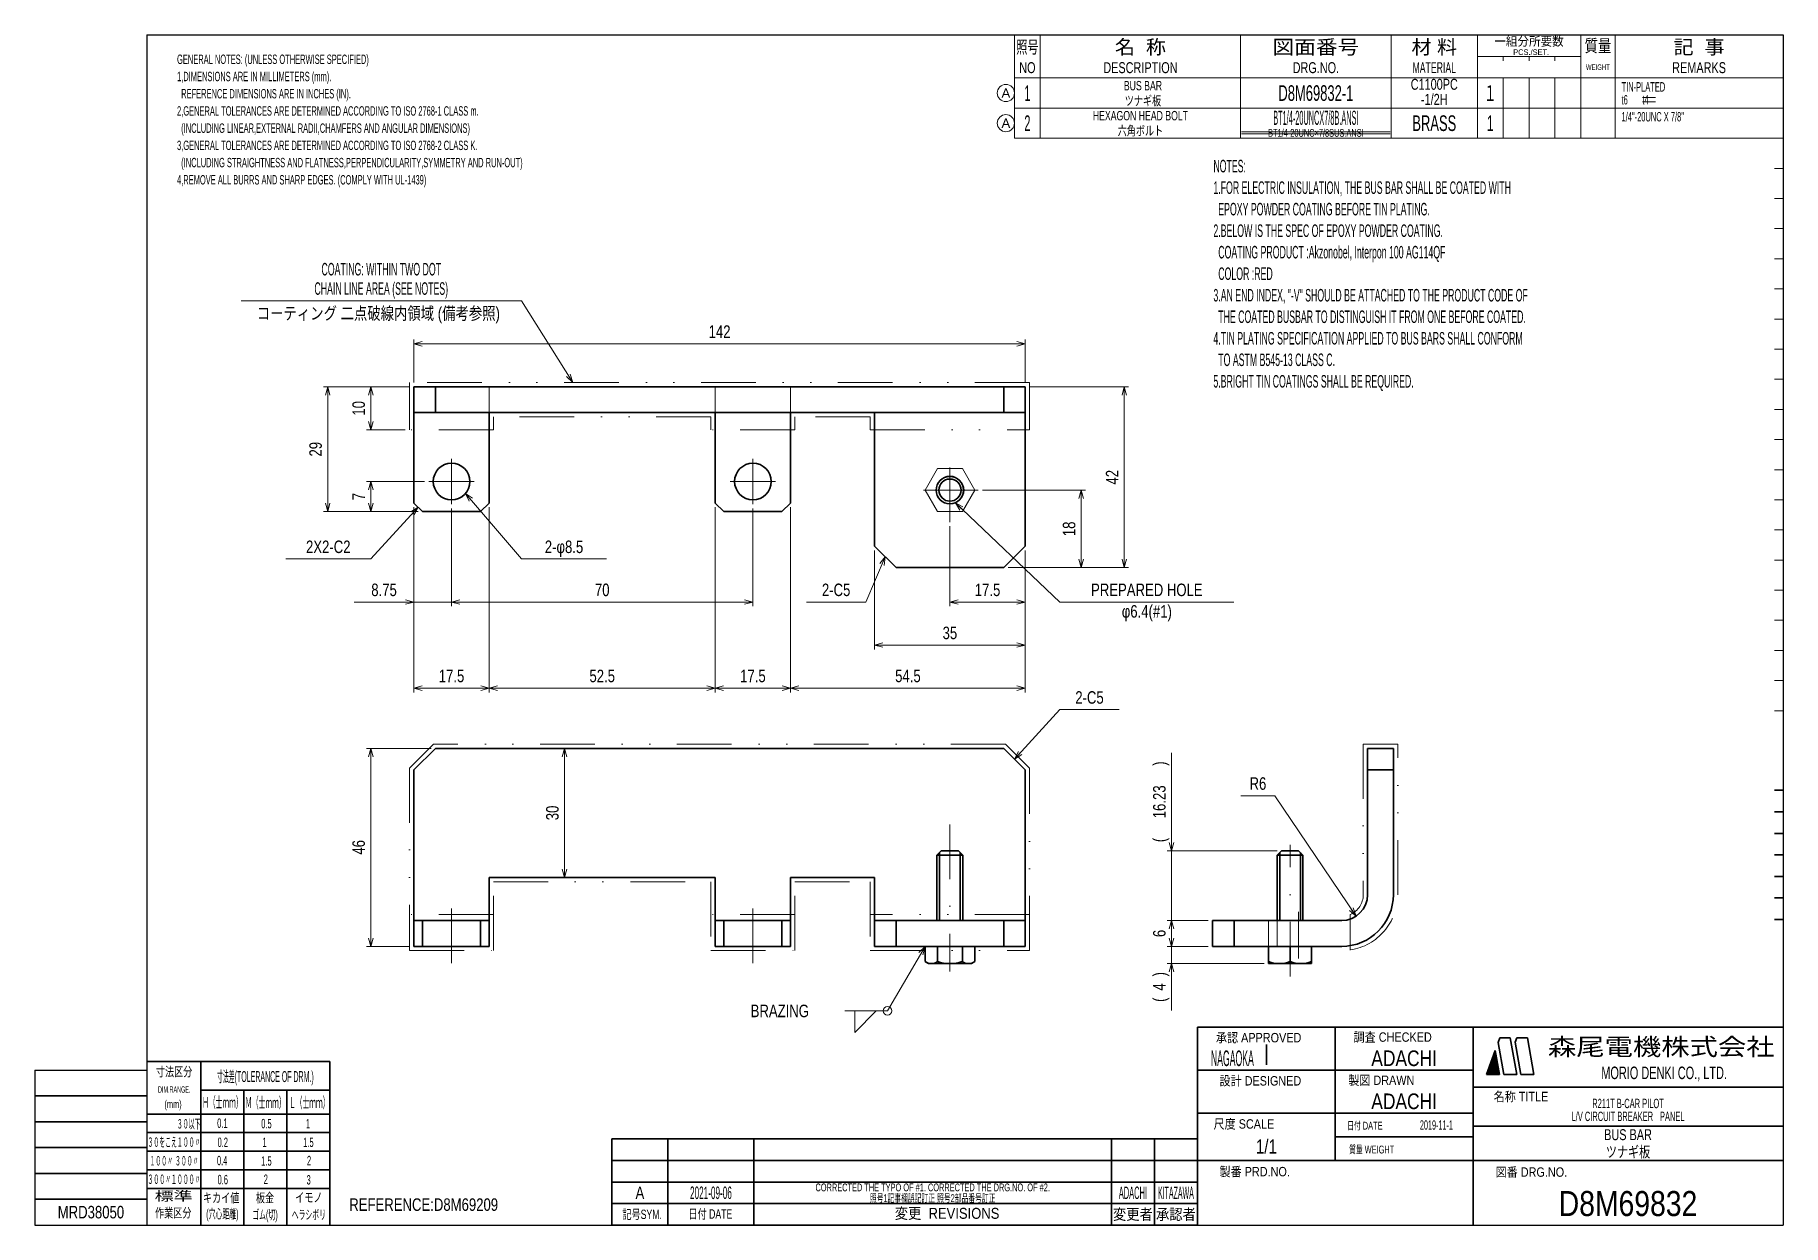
# Model space of a CAD drawing. Header units: millimetres. Extents: x 7 to 413, y 10 to 287.
import ezdxf
from ezdxf.enums import TextEntityAlignment as Align

# ---------------------------------------------------------------- set-up
doc = ezdxf.new("R2010")
doc.units = ezdxf.units.MM
for name, pattern in [('DASHDOT', [25.3, 12.7, -6.3, 0, -6.3]), ('DASHED', [19, 12.7, -6.3]), ('DIVIDE', [31.6, 12.7, -6.3, 0, -6.3, 0, -6.3])]:
    doc.linetypes.add(name, pattern=pattern)
for name, color, linetype in [('GR1_02', 7, 'Continuous'), ('GR1_03', 7, 'Continuous'), ('GR1_04', 7, 'Continuous'), ('GR1_16', 7, 'Continuous'), ('図面枠D8M', 7, 'Continuous'), ('表題、部品表', 7, 'Continuous'), ('表題、部品表_01', 7, 'Continuous'), ('表題、部品表_02', 7, 'Continuous'), ('表題、部品表_03', 7, 'Continuous')]:
    doc.layers.add(name, color=color, linetype=linetype)
doc.styles.add('HG丸ｺﾞｼｯｸM-PRO', font='')
doc.styles.get('HG丸ｺﾞｼｯｸM-PRO').set_extended_font_data('HG丸ｺﾞｼｯｸM-PRO')

# ---------------------------------------------------------------- blocks, each defined once
blk = doc.blocks.new('BLKF024')
at = {"layer": '図面枠D8M', "color": 4, "linetype": 'Continuous', "lineweight": 13}
for p, q in [((344.778471, 46.998727), (346.524087, 48.744343)), ((344.8594, 47.221078), (346.502888, 48.864566)), ((344.940329, 47.443428), (346.48169, 48.984789)), ((345.021258, 47.665778), (346.460491, 49.105012)), ((345.102186, 47.888128), (346.439293, 49.225235)), ((345.183115, 48.110479), (346.418094, 49.345457)), ((345.264044, 48.332829), (346.396896, 49.46568)), ((345.344973, 48.555179), (346.375697, 49.585903)), ((345.425902, 48.777529), (346.354499, 49.706126)), ((345.506831, 48.999879), (346.3333, 49.826349)), ((345.58776, 49.22223), (346.312102, 49.946572)), ((345.668689, 49.44458), (346.290903, 50.066794)), ((345.749617, 49.66693), (346.269705, 50.187017)), ((345.830546, 49.88928), (346.248506, 50.30724)), ((345.911475, 50.111631), (346.227307, 50.427463)), ((345.992404, 50.333981), (346.206109, 50.547686)), ((346.073333, 50.556331), (346.18491, 50.667909)), ((346.154262, 50.778681), (346.163712, 50.788131)), ((344.157871, 45.246757), (346.693675, 47.782561)), ((344.211969, 45.442276), (346.672477, 47.902784)), ((344.292898, 45.664626), (346.651278, 48.023006)), ((344.299292, 45.246757), (346.714874, 47.662338)), ((344.373827, 45.886976), (346.63008, 48.143229)), ((344.440714, 45.246757), (346.736072, 47.542115)), ((344.454756, 46.109327), (346.608881, 48.263452)), ((344.535684, 46.331677), (346.587682, 48.383675)), ((344.582135, 45.246757), (346.757271, 47.421892)), ((344.616613, 46.554027), (346.566484, 48.503898)), ((344.697542, 46.776377), (346.545285, 48.624121)), ((344.723556, 45.246757), (346.778469, 47.301669)), ((344.864978, 45.246757), (346.799668, 47.181447)), ((345.006399, 45.246757), (346.820866, 47.061224)), ((345.147821, 45.246757), (346.842065, 46.941001)), ((345.289242, 45.246757), (346.863263, 46.820778)), ((345.430663, 45.246757), (346.884462, 46.700555)), ((345.572085, 45.246757), (346.90566, 46.580332)), ((345.713506, 45.246757), (346.926859, 46.46011)), ((345.854927, 45.246757), (346.948057, 46.339887)), ((345.996349, 45.246757), (346.969256, 46.219664)), ((346.13777, 45.246757), (346.990455, 46.099441)), ((346.279191, 45.246757), (347.011653, 45.979218)), ((346.420613, 45.246757), (347.032852, 45.858995)), ((346.562034, 45.246757), (347.05405, 45.738773)), ((346.703455, 45.246757), (347.075249, 45.61855)), ((346.844877, 45.246757), (347.096447, 45.498327)), ((346.986298, 45.246757), (347.117646, 45.378104)), ((347.12772, 45.246757), (347.138844, 45.257881))]:
    blk.add_line(p, q, dxfattribs=at)
blk = doc.blocks.new('BLKF023')
at = {"layer": '図面枠D8M', "color": 2, "linetype": 'Continuous', "lineweight": 25}
for p, q in [((33, 286.75), (413, 286.75)), ((33, 286.75), (33, 10.25)), ((413, 286.75), (413, 10.25)), ((7, 46.25), (7, 10.25)), ((7, 46.25), (33, 46.25)), ((7, 10.25), (413, 10.25))]:
    blk.add_line(p, q, dxfattribs=at)
at = {"layer": '図面枠D8M', "color": 4, "linetype": 'Continuous', "lineweight": 13}
for p, q in [((413, 269.75), (411, 269.75)), ((413, 262.75), (411, 262.75)), ((413, 255.75), (411, 255.75)), ((413, 248.75), (411, 248.75)), ((413, 241.75), (411, 241.75)), ((413, 234.75), (411, 234.75)), ((413, 227.75), (411, 227.75)), ((413, 220.75), (411, 220.75)), ((413, 213.75), (411, 213.75)), ((413, 206.75), (411, 206.75)), ((413, 199.75), (411, 199.75)), ((413, 192.75), (411, 192.75)), ((413, 185.75), (411, 185.75)), ((413, 178.75), (411, 178.75)), ((413, 171.75), (411, 171.75)), ((413, 164.75), (411, 164.75)), ((413, 157.75), (411, 157.75)), ((413, 150.75), (411, 150.75)), ((413, 143.75), (411, 143.75)), ((413, 136.75), (411, 136.75)), ((411, 129.75), (413, 129.75))]:
    blk.add_line(p, q, dxfattribs=at)
at = {"layer": '図面枠D8M', "color": 3, "linetype": 'Continuous', "lineweight": 35}
for p, q in [((413, 111.25), (411, 111.25)), ((413, 106.25), (411, 106.25)), ((413, 101.25), (411, 101.25)), ((413, 96.25), (411, 96.25)), ((413, 91.25), (411, 91.25)), ((413, 86.25), (411, 86.25)), ((413, 81.25), (411, 81.25)), ((277, 56.25), (277, 10.25)), ((277, 56.25), (413, 56.25)), ((309, 56.25), (309, 25.25)), ((341, 56.25), (341, 10.25)), ((346.84, 52.65), (347.23, 53.75)), ((347.23, 53.75), (349.64, 53.75)), ((351.14, 45.25), (349.64, 53.75)), ((351.18, 53.75), (350.82, 52.76)), ((351.18, 53.75), (353.64, 53.75)), ((355.14, 45.25), (353.64, 53.75)), ((293, 52.17), (293, 47.48)), ((344.14, 45.25), (346.16, 50.8)), ((347.14, 45.25), (346.16, 50.8)), ((348.14, 45.25), (346.84, 52.65)), ((352.14, 45.25), (350.82, 52.76)), ((33, 48.25), (75.5, 48.25)), ((45.5, 48.25), (45.5, 10.25)), ((75.5, 48.25), (75.5, 10.25)), ((277, 46.25), (341, 46.25)), ((344.14, 45.25), (347.14, 45.25)), ((348.14, 45.25), (351.14, 45.25)), ((352.14, 45.25), (355.14, 45.25)), ((45.5, 41.55), (75.5, 41.55)), ((55.5, 41.55), (55.5, 10.25)), ((65.5, 41.55), (65.5, 10.25)), ((341, 42.25), (413, 42.25)), ((7, 40.25), (33, 40.25)), ((7, 34.25), (33, 34.25)), ((33, 36.05), (75.5, 36.05)), ((277, 36.25), (341, 36.25)), ((341, 33.25), (413, 33.25)), ((33, 31.72), (75.5, 31.72)), ((309, 30.75), (341, 30.75)), ((7, 28.25), (33, 28.25)), ((33, 27.4), (75.5, 27.4)), ((277, 25.25), (413, 25.25)), ((7, 22.25), (33, 22.25)), ((33, 23.07), (75.5, 23.07)), ((33, 16.25), (7, 16.25)), ((33, 18.75), (75.5, 18.75))]:
    blk.add_line(p, q, dxfattribs=at)
at = {"layer": '図面枠D8M', "color": 4, "linetype": 'Continuous', "lineweight": 13}
blk.add_blockref('BLKF024', (0, 0), dxfattribs=at)
at = {"layer": '図面枠D8M', "color": 4, "linetype": 'Continuous', "lineweight": 13, "style": 'HG丸ｺﾞｼｯｸM-PRO'}
for s, height, width, p in [('承認 APPROVED', 2.1818, 0.863151, (291.21, 53.79)), ('調査 CHECKED', 2.182, 0.863174, (322.34, 53.92)), ('寸法差(TOLERANCE OF DRM.)', 2.5455, 0.382528, (60.52, 44.75)), ('設計 DESIGNED', 2.1818, 0.862613, (291.61, 43.76)), ('製図 DRAWN', 2.182, 0.863099, (319.7, 43.9)), ('DIM.RANGE.', 1.455, 0.522543, (39.35, 41.74)), ('名称 TITLE', 2.182, 0.862489, (352.13, 40.11)), ('Ｈ（士ｍｍ）', 2.545, 0.439786, (50.53, 38.76)), ('Ｍ（士ｍｍ）', 2.545, 0.439786, (60.52, 38.71)), ('Ｌ（士ｍｍ）', 2.545, 0.439786, (70.7, 38.71)), ('３０以下', 2.182, 0.44793, (42.7, 33.77)), ('0.1', 2.182, 0.522424, (50.53, 33.92)), ('0.5', 2.182, 0.522424, (60.76, 33.82)), ('1', 2.18, 0.521199, (70.42, 33.82)), ('尺度 SCALE', 2.182, 0.862581, (287.78, 33.74)), ('日付 DATE', 1.818, 0.618255, (315.88, 33.34)), ('３０をこえ１００〃', 2.182, 0.44793, (39.29, 29.52)), ('0.2', 2.182, 0.522424, (50.62, 29.48)), ('1', 2.18, 0.521199, (60.33, 29.48)), ('1.5', 2.182, 0.522424, (70.52, 29.48)), ('質量 WEIGHT', 1.818, 0.618812, (317.46, 27.8)), ('１００〃 ３００〃', 2.182, 0.448161, (39.29, 25.18)), ('0.4', 2.182, 0.522424, (50.48, 25.24)), ('1.5', 2.182, 0.522424, (60.76, 25.15)), ('2', 2.18, 0.521199, (70.66, 25.24)), ('３００〃１０００〃', 2.182, 0.44793, (39.29, 20.89)), ('0.6', 2.182, 0.522424, (50.62, 20.81)), ('2', 2.18, 0.521199, (60.62, 20.9)), ('3', 2.18, 0.521199, (70.56, 20.76)), ('製番 PRD.NO.', 2.182, 0.863299, (290.29, 22.66)), ('図番 DRG.NO.', 2.182, 0.863083, (354.56, 22.56)), ('キカイ値', 2.182, 0.692256, (50.24, 16.58)), ('板金', 2.182, 0.692256, (60.43, 16.58)), ('イモノ', 2.182, 0.692256, (70.61, 16.67))]:
    blk.add_text(s, height=height, dxfattribs=dict(at, width=width)).set_placement(p, align=Align.MIDDLE_CENTER)
at = {"layer": '図面枠D8M', "color": 2, "linetype": 'Continuous', "lineweight": 25, "style": 'HG丸ｺﾞｼｯｸM-PRO', "width": 1.206081}
blk.add_text('森尾電機株式会社', height=4, dxfattribs=at).set_placement((384.72, 51.68), align=Align.MIDDLE_CENTER)
at = {"layer": '図面枠D8M', "color": 4, "linetype": 'Continuous', "lineweight": 13, "style": 'HG丸ｺﾞｼｯｸM-PRO'}
for s, height, width, p in [('寸法区分', 2.182, 0.692256, (39.31, 44.15)), ('(mm)', 1.818, 0.619256, (39.07, 36.89)), ('標準', 2.182, 1.489301, (39.21, 15.25)), ('作業区分', 2.182, 0.692256, (39.12, 11.35)), ('(穴心距離)', 2.182, 0.521231, (50.53, 11.11)), ('ゴム(切)', 2.182, 0.521232, (60.43, 10.92)), ('ヘラシボリ', 2.182, 0.521228, (70.61, 10.92))]:
    blk.add_text(s, height=height, dxfattribs=dict(at, width=width)).set_placement(p, align=Align.BOTTOM_CENTER)
at = {"layer": '図面枠D8M', "color": 3, "linetype": 'Continuous', "lineweight": 35, "style": 'HG丸ｺﾞｼｯｸM-PRO', "width": 0.652197}
blk.add_text('MORIO DENKI CO., LTD.', height=2.9091, dxfattribs=at).set_placement((385.38, 45.61), align=Align.MIDDLE_CENTER)
blk = doc.blocks.new('BLKF025')
at = {"layer": '図面枠D8M', "color": 3, "linetype": 'Continuous', "lineweight": 35, "style": 'HG丸ｺﾞｼｯｸM-PRO'}
for s, height, width, p in [('NAGAOKA', 3.636, 0.414524, (285.11, 49)), ('ADACHI', 3.636, 0.830909, (325, 49)), ('ADACHI', 3.636, 0.830909, (325, 39)), ('L/V CIRCUIT BREAKER\u3000PANEL', 2.1818, 0.522183, (377, 35.5)), ('R211T B-CAR PILOT', 2.1818, 0.522123, (377, 38.5)), ('2019-11-1', 2.182, 0.482367, (332.5, 33.5)), ('BUS BAR', 2.545, 0.742441, (377, 31.25)), ('1/1', 3.273, 0.80628, (293, 28.5)), ('A', 2.91, 0.782973, (147.5, 17.75)), ('2021-09-06', 2.909, 0.488281, (164, 17.75)), ('CORRECTED THE TYPO OF #1. CORRECTED THE DRG.NO. OF #2.', 1.8182, 0.618398, (215.5, 19)), ('ADACHI', 2.909, 0.39045, (262, 17.75)), ('KITAZAWA', 2.909, 0.335, (272, 17.75)), ('D8M69832', 5.818, 0.845432, (377, 15.25))]:
    blk.add_text(s, height=height, dxfattribs=dict(at, width=width)).set_placement(p, align=Align.MIDDLE_CENTER)
blk = doc.blocks.new('BLKF027')
at = {"layer": '図面枠D8M', "color": 3, "linetype": 'Continuous', "lineweight": 35}
for p, q in [((141, 15.25), (277, 15.25)), ((141, 15.25), (141, 10.25)), ((154, 15.25), (154, 10.25)), ((174, 15.25), (174, 10.25)), ((257, 15.25), (257, 10.25)), ((267, 15.25), (267, 10.25)), ((277, 15.25), (277, 10.25)), ((141, 10.25), (277, 10.25))]:
    blk.add_line(p, q, dxfattribs=at)
at = {"layer": '図面枠D8M', "color": 4, "linetype": 'Continuous', "lineweight": 13, "style": 'HG丸ｺﾞｼｯｸM-PRO'}
for s, height, width, p in [('記号SYM.', 2.182, 0.69227, (148.03, 12.74)), ('日付 DATE', 2.182, 0.692507, (163.87, 12.83)), ('変更  REVISIONS', 2.5455, 0.887352, (218.85, 12.97)), ('変更者', 2.545, 0.887717, (262, 12.75)), ('承認者', 2.545, 0.887717, (272, 12.75))]:
    blk.add_text(s, height=height, dxfattribs=dict(at, width=width)).set_placement(p, align=Align.MIDDLE_CENTER)
blk = doc.blocks.new('BLKF026')
at = {"layer": '図面枠D8M', "color": 3, "linetype": 'Continuous', "lineweight": 35}
blk.add_blockref('BLKF027', (0, 0), dxfattribs=at)
blk = doc.blocks.new('BLKF029')
at = {"layer": '図面枠D8M', "color": 3, "linetype": 'Continuous', "lineweight": 35}
for p, q in [((141, 20.25), (277, 20.25)), ((141, 20.25), (141, 15.25)), ((154, 20.25), (154, 15.25)), ((174, 20.25), (174, 15.25)), ((257, 20.25), (257, 15.25)), ((267, 20.25), (267, 15.25)), ((277, 20.25), (277, 15.25)), ((141, 15.25), (277, 15.25))]:
    blk.add_line(p, q, dxfattribs=at)
blk = doc.blocks.new('BLKF028')
at = {"layer": '図面枠D8M', "color": 3, "linetype": 'Continuous', "lineweight": 35}
blk.add_blockref('BLKF029', (0, 0), dxfattribs=at)
blk = doc.blocks.new('BLKF031')
at = {"layer": '図面枠D8M', "color": 3, "linetype": 'Continuous', "lineweight": 35}
for p, q in [((141, 25.25), (277, 25.25)), ((141, 25.25), (141, 20.25)), ((154, 25.25), (154, 20.25)), ((174, 25.25), (174, 20.25)), ((257, 25.25), (257, 20.25)), ((267, 25.25), (267, 20.25)), ((277, 25.25), (277, 20.25)), ((141, 20.25), (277, 20.25))]:
    blk.add_line(p, q, dxfattribs=at)
blk = doc.blocks.new('BLKF030')
at = {"layer": '図面枠D8M', "color": 3, "linetype": 'Continuous', "lineweight": 35}
blk.add_blockref('BLKF031', (0, 0), dxfattribs=at)
blk = doc.blocks.new('BLKF033')
at = {"layer": '図面枠D8M', "color": 3, "linetype": 'Continuous', "lineweight": 35}
for p, q in [((141, 30.25), (277, 30.25)), ((141, 30.25), (141, 25.25)), ((154, 30.25), (154, 25.25)), ((174, 30.25), (174, 25.25)), ((257, 30.25), (257, 25.25)), ((267, 30.25), (267, 25.25)), ((277, 30.25), (277, 25.25)), ((141, 25.25), (277, 25.25))]:
    blk.add_line(p, q, dxfattribs=at)
blk = doc.blocks.new('BLKF032')
at = {"layer": '図面枠D8M', "color": 3, "linetype": 'Continuous', "lineweight": 35}
blk.add_blockref('BLKF033', (0, 0), dxfattribs=at)
blk = doc.blocks.new('BLKF034')
at = {"layer": '表題、部品表_02', "color": 4, "linetype": 'Continuous', "lineweight": 13}
for p, q in [((234.5, 276.75), (234.5, 269.75)), ((234.5, 276.75), (413, 276.75)), ((240.5, 276.75), (240.5, 269.75)), ((287, 276.75), (287, 269.75)), ((322, 276.75), (322, 269.75)), ((342, 276.75), (342, 269.75)), ((348, 276.75), (348, 269.75)), ((354, 276.75), (354, 269.75)), ((360, 269.75), (360, 276.75)), ((366, 276.75), (366, 269.75)), ((374, 276.75), (374, 269.75)), ((413, 276.75), (413, 269.75)), ((234.5, 269.75), (413, 269.75))]:
    blk.add_line(p, q, dxfattribs=at)
blk = doc.blocks.new('BLKF037')
at = {"layer": '表題、部品表_01', "color": 4, "linetype": 'Continuous', "lineweight": 13}
for p, q in [((234.5, 286.75), (234.5, 276.75)), ((234.5, 286.75), (413, 286.75)), ((240.5, 286.75), (240.5, 276.75)), ((287, 286.75), (287, 276.75)), ((322, 286.75), (322, 276.75)), ((342, 286.75), (342, 276.75)), ((366, 286.75), (366, 276.75)), ((374, 286.75), (374, 276.75)), ((413, 286.75), (413, 276.75)), ((342, 281.75), (366, 281.75)), ((348, 280.75), (348, 281.75)), ((354, 281.75), (354, 280.75)), ((360, 281.75), (360, 280.75)), ((234.5, 276.75), (413, 276.75))]:
    blk.add_line(p, q, dxfattribs=at)
at = {"layer": '表題、部品表_01', "color": 3, "linetype": 'Continuous', "lineweight": 35, "style": 'HG丸ｺﾞｼｯｸM-PRO'}
for s, height, width, p in [('照号', 2.909, 0.651535, (237.5, 283.95)), ('名  称', 3.273, 1.042426, (263.75, 283.95)), ('図面番号', 3.273, 1.127518, (304.5, 283.95)), ('材 料', 3.273, 1.042439, (332, 283.95)), ('一組分所要数', 2.036, 0.966638, (354, 285.25)), ('質量', 2.909, 0.781842, (370, 284.25)), ('記  事', 3.273, 1.042426, (393.5, 283.95)), ('NO', 2.545, 0.740841, (237.5, 279.15)), ('DESCRIPTION', 2.5455, 0.741365, (263.75, 279.15)), ('DRG.NO.', 2.545, 0.741189, (304.5, 279.15)), ('MATERIAL', 2.545, 0.594756, (332, 279.15)), ('PCS./SET.', 1.309, 0.862935, (354.5, 282.75)), ('REMARKS', 2.545, 0.742803, (393.5, 279.15)), ('WEIGHT', 1.309, 0.635507, (370, 279.25))]:
    blk.add_text(s, height=height, dxfattribs=dict(at, width=width)).set_placement(p, align=Align.MIDDLE_CENTER)
blk = doc.blocks.new('BLKF036')
at = {"layer": '表題、部品表_01', "color": 3, "linetype": 'Continuous', "lineweight": 13}
blk.add_blockref('BLKF037', (0, 0), dxfattribs=at)
blk = doc.blocks.new('BLKF038')
at = {"layer": '表題、部品表_02', "color": 4, "linetype": 'Continuous', "lineweight": 13}
for p, q in [((234.5, 269.75), (234.5, 262.75)), ((234.5, 269.75), (413, 269.75)), ((240.5, 269.75), (240.5, 262.75)), ((287, 269.75), (287, 262.75)), ((322, 269.75), (322, 262.75)), ((342, 269.75), (342, 262.75)), ((348, 269.75), (348, 262.75)), ((354, 269.75), (354, 262.75)), ((360, 262.75), (360, 269.75)), ((366, 269.75), (366, 262.75)), ((374, 269.75), (374, 262.75)), ((413, 269.75), (413, 262.75)), ((234.5, 262.75), (413, 262.75))]:
    blk.add_line(p, q, dxfattribs=at)
blk = doc.blocks.new('FXTIP_ARROW_S')
at = {"color": 0, "linetype": 'Continuous', "lineweight": -2}
for q in [(-1, 0), (-0.97, 0.26), (-0.97, -0.26)]:
    blk.add_line((0, 0), q, dxfattribs=at)
blk = doc.blocks.new('BLKF040')
at = {"layer": 'GR1_03', "color": 4, "linetype": 'DASHED', "lineweight": 13}
for p, q in [((216.61, 186), (213.73, 181)), ((222.39, 186), (216.61, 186)), ((225.27, 181), (222.39, 186)), ((213.73, 181), (216.61, 176)), ((222.39, 176), (225.27, 181)), ((216.61, 176), (222.39, 176))]:
    blk.add_line(p, q, dxfattribs=at)
at = {"layer": 'GR1_03', "color": 3, "linetype": 'Continuous', "lineweight": 35}
for radius in [3.18, 2.58]:
    blk.add_circle((219.5, 181), radius, dxfattribs=at)
blk = doc.blocks.new('BLKF042')
at = {"layer": 'GR1_02', "color": 3, "linetype": 'Continuous', "lineweight": 35}
for p, q in [((322.5, 121), (316.5, 121)), ((316.5, 91), (316.5, 121)), ((322.5, 87), (322.5, 121)), ((316.5, 87), (316.5, 91)), ((310.5, 81), (280.5, 81)), ((280.5, 75), (310.5, 75))]:
    blk.add_line(p, q, dxfattribs=at)
at = {"layer": 'GR1_02', "color": 4, "linetype": 'DASHDOT', "lineweight": 13}
blk.add_line((300.5, 72.17), (300.5, 82.99), dxfattribs=at)
at = {"layer": 'GR1_02', "color": 4, "linetype": 'DASHED', "lineweight": 13}
blk.add_line((293.5, 75), (293.5, 81), dxfattribs=at)
at = {"layer": 'GR1_02', "color": 3, "linetype": 'Continuous', "lineweight": 35}
for radius in [6, 12]:
    blk.add_arc((310.5, 87), radius, 270, 360, dxfattribs=at)
blk = doc.blocks.new('BLKF041')
at = {"layer": 'GR1_02', "color": 3, "linetype": 'Continuous', "lineweight": 35}
for p, q in [((322.5, 116), (316.5, 116)), ((280.5, 81), (280.5, 75)), ((285.5, 81), (285.5, 75))]:
    blk.add_line(p, q, dxfattribs=at)
at = {"layer": 'GR1_02', "color": 4, "linetype": 'DASHED', "lineweight": 13}
blk.add_line((295.5, 81), (295.5, 75), dxfattribs=at)
at = {"layer": 'GR1_02', "color": 3, "linetype": 'Continuous', "lineweight": 35}
blk.add_blockref('BLKF042', (0, 0), dxfattribs=at)
blk = doc.blocks.new('BLKF043')
at = {"layer": 'GR1_03', "color": 4, "linetype": 'DASHDOT', "lineweight": 13}
blk.add_line((298.5, 68), (298.5, 98.6), dxfattribs=at)
at = {"layer": 'GR1_03', "color": 3, "linetype": 'Continuous', "lineweight": 35}
for p, q in [((295.5, 96.22), (296.5, 97.22)), ((295.5, 81), (295.5, 96.22)), ((301.5, 96.22), (295.5, 96.22)), ((296.1, 81), (296.1, 96.82)), ((300.5, 97.22), (296.5, 97.22)), ((301.5, 96.22), (300.5, 97.22)), ((300.9, 81), (300.9, 96.82)), ((301.5, 81), (301.5, 96.22)), ((293.5, 71), (293.5, 75)), ((293.5, 75), (303.5, 75)), ((298.5, 71.45), (298.5, 75)), ((303.5, 75), (303.5, 71)), ((303.5, 71), (293.5, 71))]:
    blk.add_line(p, q, dxfattribs=at)
for centre in [(296, 78.22), (301, 78.22)]:
    blk.add_arc(centre, 7.22, 249.7438, 290.2562, dxfattribs=at)
blk = doc.blocks.new('BLKF044')
at = {"layer": 'GR1_02', "color": 3, "linetype": 'Continuous', "lineweight": 35}
for p, q in [((237, 205), (95, 205)), ((95, 195), (95, 205)), ((100, 205), (100, 199)), ((232, 205), (232, 199)), ((237, 205), (237, 195.5)), ((237, 199), (95, 199)), ((112.5, 195), (112.5, 199)), ((165, 195), (165, 199)), ((182.5, 195), (182.5, 199)), ((202, 199), (202, 195.5)), ((95, 178), (95, 195)), ((112.5, 178), (112.5, 195)), ((165, 178), (165, 195)), ((182.5, 178), (182.5, 195)), ((202, 195.5), (202, 168)), ((237, 195.5), (237, 168)), ((95, 178), (97, 176)), ((110.5, 176), (97, 176)), ((112.5, 178), (110.5, 176)), ((165, 178), (167, 176)), ((180.5, 176), (167, 176)), ((180.5, 176), (182.5, 178)), ((207, 163), (202, 168)), ((237, 168), (232, 163)), ((232, 163), (207, 163))]:
    blk.add_line(p, q, dxfattribs=at)
at = {"layer": 'GR1_02', "color": 4, "linetype": 'DASHED', "lineweight": 13}
for p, q in [((112.5, 205), (112.5, 199)), ((165, 205), (165, 199)), ((182.5, 205), (182.5, 199))]:
    blk.add_line(p, q, dxfattribs=at)
at = {"layer": 'GR1_02', "color": 4, "linetype": 'DASHDOT', "lineweight": 13}
for p, q in [((103.75, 177.75), (103.75, 188.25)), ((173.75, 177.75), (173.75, 188.25)), ((219.5, 173.59), (219.5, 188.69)), ((98.5, 183), (109, 183)), ((168.5, 183), (179, 183)), ((226.09, 181), (212.22, 181))]:
    blk.add_line(p, q, dxfattribs=at)
at = {"layer": 'GR1_02', "color": 3, "linetype": 'Continuous', "lineweight": 35}
for centre, radius in [((103.75, 183), 4.25), ((173.75, 183), 4.25), ((219.5, 181), 3.2)]:
    blk.add_circle(centre, radius, dxfattribs=at)
blk = doc.blocks.new('BLKF045')
at = {"layer": 'GR1_03', "color": 4, "linetype": 'DASHDOT', "lineweight": 13}
blk.add_line((219.5, 103.33), (219.5, 69.15), dxfattribs=at)
at = {"layer": 'GR1_03', "color": 3, "linetype": 'Continuous', "lineweight": 35}
for p, q in [((216.5, 96.22), (217.5, 97.22)), ((216.5, 81), (216.5, 96.22)), ((222.5, 96.22), (216.5, 96.22)), ((217.1, 81), (217.1, 96.82)), ((221.5, 97.22), (217.5, 97.22)), ((222.5, 96.22), (221.5, 97.22)), ((221.9, 81), (221.9, 96.82)), ((222.5, 81), (222.5, 96.22)), ((213.73, 71.45), (213.73, 75)), ((225.27, 75), (213.73, 75)), ((216.61, 71.45), (216.61, 75)), ((222.39, 71.45), (222.39, 75)), ((225.27, 71.45), (225.27, 75)), ((214.5, 71), (213.73, 71.45)), ((224.5, 71), (214.5, 71)), ((225.27, 71.45), (224.5, 71))]:
    blk.add_line(p, q, dxfattribs=at)
for centre, radius, start, end in [((215.17, 73.56), 2.56, 235.6158, 304.3842), ((219.5, 80.55), 9.55, 252.412, 287.588), ((223.83, 73.56), 2.56, 235.6158, 304.3842)]:
    blk.add_arc(centre, radius, start, end, dxfattribs=at)
blk = doc.blocks.new('BLKF046')
at = {"layer": 'GR1_02', "color": 3, "linetype": 'Continuous', "lineweight": 35}
for p, q in [((100, 121), (95, 116)), ((232, 121), (100, 121)), ((232, 121), (237, 116)), ((95, 116), (95, 75)), ((237, 116), (237, 75)), ((112.5, 91), (112.5, 75)), ((112.5, 91), (165, 91)), ((165, 91), (165, 75)), ((182.5, 91), (182.5, 75)), ((202, 91), (182.5, 91)), ((202, 91), (202, 75)), ((95, 81), (112.5, 81)), ((97, 81), (97, 75)), ((110.5, 81), (110.5, 75)), ((165, 81), (182.5, 81)), ((167, 81), (167, 75)), ((180.5, 81), (180.5, 75)), ((237, 81), (202, 81)), ((207, 75), (207, 81)), ((232, 75), (232, 81)), ((95, 75), (112.5, 75)), ((165, 75), (182.5, 75)), ((237, 75), (202, 75))]:
    blk.add_line(p, q, dxfattribs=at)
at = {"layer": 'GR1_02', "color": 4, "linetype": 'DASHDOT', "lineweight": 13}
for p, q in [((103.75, 71.12), (103.75, 84.34)), ((173.75, 71.12), (173.75, 84.34))]:
    blk.add_line(p, q, dxfattribs=at)
blk = doc.blocks.new('BLKF047')
at = {"layer": 'GR1_04', "color": 4, "linetype": 'DIVIDE', "lineweight": 13}
for p, q in [((99.59, 122), (94, 116.41)), ((232.41, 122), (99.59, 122)), ((238, 116.41), (232.41, 122)), ((94, 116.41), (94, 74)), ((238, 74), (238, 116.41)), ((113.5, 74), (113.5, 90)), ((113.5, 90), (164, 90)), ((164, 90), (164, 74)), ((183.5, 74), (183.5, 90)), ((183.5, 90), (201, 90)), ((201, 90), (201, 74)), ((113.5, 82.42), (94, 82.42)), ((183.5, 82.42), (164, 82.42)), ((238, 82.42), (201, 82.42)), ((94, 74), (113.5, 74)), ((164, 74), (183.5, 74)), ((201, 74), (238, 74))]:
    blk.add_line(p, q, dxfattribs=at)
blk = doc.blocks.new('BLKF048')
at = {"layer": 'GR1_04', "color": 4, "linetype": 'DIVIDE', "lineweight": 13}
for p, q in [((238, 206), (94, 206)), ((94, 206), (94, 195)), ((238, 206), (238, 195)), ((113.5, 195), (94, 195)), ((113.5, 198), (113.5, 195)), ((164, 198), (113.5, 198)), ((164, 198), (164, 195)), ((183.5, 195), (164, 195)), ((201, 198), (183.5, 198)), ((183.5, 198), (183.5, 195)), ((201, 198), (201, 195)), ((201, 195), (238, 195))]:
    blk.add_line(p, q, dxfattribs=at)
blk = doc.blocks.new('BLKF049')
at = {"layer": 'GR1_04', "color": 4, "linetype": 'DIVIDE', "lineweight": 13}
for p, q in [((323.5, 122), (315.5, 122)), ((315.5, 122), (315.5, 87)), ((323.5, 87), (323.5, 122)), ((312.5, 82.42), (312.5, 74.15))]:
    blk.add_line(p, q, dxfattribs=at)
for radius, start in [(13, 278.8499), (5, 293.5782)]:
    blk.add_arc((310.5, 87), radius, start, 360, dxfattribs=at)
blk = doc.blocks.new('FXTIP_ARROW_E')
at = {"color": 0, "linetype": 'Continuous', "lineweight": -2}
for q in [(-1, 0), (-0.97, 0.26), (-0.97, -0.26)]:
    blk.add_line((0, 0), q, dxfattribs=at)
blk = doc.blocks.new('BLKF050')
at = {"layer": '表題、部品表_03', "color": 4, "linetype": 'Continuous', "lineweight": 13}
blk.add_circle((232.5, 266.25), 2, dxfattribs=at)
at = {"layer": '表題、部品表_03', "color": 4, "linetype": 'Continuous', "lineweight": 13, "style": 'HG丸ｺﾞｼｯｸM-PRO', "width": 1.042301}
blk.add_text('A', height=2.18, dxfattribs=at).set_placement((232.5, 266.25), align=Align.MIDDLE_CENTER)
blk = doc.blocks.new('BLKF051')
at = {"layer": '表題、部品表', "color": 4, "linetype": 'Continuous', "lineweight": 13}
blk.add_circle((232.5, 273.25), 2, dxfattribs=at)
at = {"layer": '表題、部品表', "color": 4, "linetype": 'Continuous', "lineweight": 13, "style": 'HG丸ｺﾞｼｯｸM-PRO', "width": 1.042301}
blk.add_text('A', height=2.18, dxfattribs=at).set_placement((232.5, 273.25), align=Align.MIDDLE_CENTER)

msp = doc.modelspace()

# ---------------------------------------------------------------- linework, layer by layer
at = {"layer": 'GR1_16', "color": 4, "linetype": 'Continuous', "lineweight": 13}
for p, q in [((120, 225), (54.86, 225)), ((131.9, 206), (120, 225)), ((95, 206), (95, 216)), ((237, 206), (237, 216)), ((95, 215), (237, 215)), ((94, 205), (74, 205)), ((75, 176), (75, 205)), ((94, 205), (84, 205)), ((85, 195), (85, 205)), ((238, 205), (261, 205)), ((260, 163), (260, 205)), ((93, 195), (84, 195)), ((97.5, 183), (84, 183)), ((85, 176), (85, 183)), ((106.97, 180.23), (120, 165)), ((227.09, 181), (251, 181)), ((250, 163), (250, 181)), ((96, 176), (74, 176)), ((96, 176), (84, 176)), ((96, 177), (85, 165)), ((95, 177), (95, 134)), ((95, 177), (95, 154)), ((103.75, 176.75), (103.75, 154)), ((112.5, 177), (112.5, 134)), ((165, 177), (165, 134)), ((173.75, 176.75), (173.75, 154)), ((182.5, 177), (182.5, 134)), ((220.77, 178.06), (245, 155)), ((219.5, 172.59), (219.5, 154)), ((202, 167), (202, 144)), ((237, 167), (237, 134)), ((237, 167), (237, 144)), ((237, 167), (237, 154)), ((85, 165), (65.24, 165)), ((120, 165), (139.76, 165)), ((204.5, 165.5), (200, 155)), ((233, 163), (261, 163)), ((233, 163), (251, 163)), ((81.16, 155), (95, 155)), ((95, 155), (103.75, 155)), ((103.75, 155), (173.75, 155)), ((200, 155), (186.16, 155)), ((219.5, 155), (237, 155)), ((245, 155), (285.48, 155)), ((202, 145), (237, 145)), ((95, 135), (112.5, 135)), ((112.5, 135), (165, 135)), ((165, 135), (182.5, 135)), ((182.5, 135), (237, 135)), ((234.5, 118.5), (245, 130)), ((245, 130), (258.84, 130)), ((99, 121), (84, 121)), ((85, 75), (85, 121)), ((130, 91), (130, 121)), ((270.96, 97.22), (270.96, 119.94)), ((295, 110), (287.08, 110)), ((313.85, 82.02), (295, 110)), ((295.5, 97.22), (269.96, 97.22)), ((270.96, 81), (270.96, 97.22)), ((279.5, 81), (269.96, 81)), ((270.96, 75), (270.96, 81)), ((94, 75), (84, 75)), ((213.73, 75), (205, 60)), ((279.5, 75), (269.96, 75)), ((270.96, 71), (270.96, 75)), ((292.5, 71), (269.96, 71)), ((270.96, 60.12), (270.96, 71)), ((205, 60), (195.08, 60)), ((197.4, 60), (197.4, 55)), ((197.4, 55), (202.4, 60))]:
    msp.add_line(p, q, dxfattribs=at)
msp.add_circle((205, 60), 1, dxfattribs=at)
at = {"layer": '表題、部品表_03', "color": 4, "linetype": 'Continuous', "lineweight": 13}
for p, q in [((380.34, 272.19), (383.34, 272.19)), ((380.34, 271.19), (383.34, 271.19)), ((287.25, 264.25), (321.75, 264.25)), ((287.25, 263.75), (321.75, 263.75))]:
    msp.add_line(p, q, dxfattribs=at)

# ---------------------------------------------------------------- block references
at = {"layer": 'GR1_02', "color": 3, "linetype": 'Continuous', "lineweight": 35}
for name in ['BLKF044', 'BLKF046', 'BLKF041']:
    msp.add_blockref(name, (0, 0), dxfattribs=at)
at = {"layer": 'GR1_03', "color": 4, "linetype": 'DASHED', "lineweight": 13}
msp.add_blockref('BLKF040', (0, 0), dxfattribs=at)
at = {"layer": 'GR1_03', "color": 3, "linetype": 'Continuous', "lineweight": 35}
for name in ['BLKF045', 'BLKF043']:
    msp.add_blockref(name, (0, 0), dxfattribs=at)
at = {"layer": 'GR1_04', "color": 4, "linetype": 'DIVIDE', "lineweight": 13}
for name in ['BLKF048', 'BLKF047', 'BLKF049']:
    msp.add_blockref(name, (0, 0), dxfattribs=at)
at = {"layer": 'GR1_16', "color": 4, "linetype": 'Continuous', "lineweight": 13, "xscale": 2, "yscale": 2}
for name, p, rotation in [('FXTIP_ARROW_S', (95, 215), 180), ('FXTIP_ARROW_E', (237, 215), 360), ('FXTIP_ARROW_S', (131.9, 206), 302.0653960094238), ('FXTIP_ARROW_E', (75, 205), 90), ('FXTIP_ARROW_E', (85, 205), 90), ('FXTIP_ARROW_E', (260, 205), 90), ('FXTIP_ARROW_S', (85, 195), 270), ('FXTIP_ARROW_E', (85, 183), 90), ('FXTIP_ARROW_S', (106.97, 180.23), 130.5563982421912), ('FXTIP_ARROW_E', (250, 181), 90), ('FXTIP_ARROW_S', (75, 176), 270), ('FXTIP_ARROW_S', (85, 176), 270), ('FXTIP_ARROW_S', (96, 177), 47.48955292192964), ('FXTIP_ARROW_S', (220.77, 178.06), 136.4199945396196), ('FXTIP_ARROW_S', (204.5, 165.5), 66.80140948614476), ('FXTIP_ARROW_S', (250, 163), 270), ('FXTIP_ARROW_S', (260, 163), 270), ('FXTIP_ARROW_E', (95, 155), 360), ('FXTIP_ARROW_S', (103.75, 155), 180), ('FXTIP_ARROW_E', (173.75, 155), 360), ('FXTIP_ARROW_S', (219.5, 155), 180), ('FXTIP_ARROW_E', (237, 155), 360), ('FXTIP_ARROW_S', (202, 145), 180), ('FXTIP_ARROW_E', (237, 145), 360), ('FXTIP_ARROW_S', (95, 135), 180), ('FXTIP_ARROW_E', (112.5, 135), 360), ('FXTIP_ARROW_S', (112.5, 135), 180), ('FXTIP_ARROW_E', (165, 135), 360), ('FXTIP_ARROW_S', (165, 135), 180), ('FXTIP_ARROW_E', (182.5, 135), 360), ('FXTIP_ARROW_S', (182.5, 135), 180), ('FXTIP_ARROW_E', (237, 135), 360), ('FXTIP_ARROW_E', (85, 121), 90), ('FXTIP_ARROW_E', (130, 121), 90), ('FXTIP_ARROW_S', (234.5, 118.5), 227.6025621986889), ('FXTIP_ARROW_S', (270.96, 97.22), 270), ('FXTIP_ARROW_S', (130, 91), 270), ('FXTIP_ARROW_S', (313.85, 82.02), 303.9765440354245), ('FXTIP_ARROW_E', (270.96, 81), 90), ('FXTIP_ARROW_S', (85, 75), 270), ('FXTIP_ARROW_S', (213.73, 75), 59.81058990972772), ('FXTIP_ARROW_S', (270.96, 75), 270), ('FXTIP_ARROW_E', (270.96, 71), 90)]:
    msp.add_blockref(name, p, dxfattribs=dict(at, rotation=rotation))
at = {"layer": '図面枠D8M', "color": 4, "linetype": 'Continuous', "lineweight": 13}
msp.add_blockref('BLKF023', (0, 0), dxfattribs=at)
at = {"layer": '図面枠D8M', "color": 3, "linetype": 'Continuous', "lineweight": 35}
for name in ['BLKF025', 'BLKF032', 'BLKF030', 'BLKF028', 'BLKF026']:
    msp.add_blockref(name, (0, 0), dxfattribs=at)
at = {"layer": '表題、部品表', "color": 4, "linetype": 'Continuous', "lineweight": 13}
msp.add_blockref('BLKF051', (0, 0), dxfattribs=at)
at = {"layer": '表題、部品表_01', "color": 3, "linetype": 'Continuous', "lineweight": 13}
msp.add_blockref('BLKF036', (0, 0), dxfattribs=at)
at = {"layer": '表題、部品表_02', "color": 4, "linetype": 'Continuous', "lineweight": 13}
for name in ['BLKF034', 'BLKF038']:
    msp.add_blockref(name, (0, 0), dxfattribs=at)
at = {"layer": '表題、部品表_03', "color": 4, "linetype": 'Continuous', "lineweight": 13}
msp.add_blockref('BLKF050', (0, 0), dxfattribs=at)

# ---------------------------------------------------------------- texts
at = {"layer": 'GR1_16', "color": 3, "linetype": 'Continuous', "lineweight": 35, "style": 'HG丸ｺﾞｼｯｸM-PRO'}
for s, height, rotation, width, p in [('COATING: WITHIN TWO DOT', 2.9091, 360, 0.522323, (87.43, 230)), ('CHAIN LINE AREA (SEE NOTES)', 2.9091, 360, 0.522176, (87.43, 225.5)), ('142', 2.909, 0, 0.784542, (166, 215.5)), ('10', 2.909, 90, 0.784542, (84.5, 200)), ('29', 2.909, 90, 0.784542, (74.5, 190.5)), ('42', 2.909, 90, 0.784542, (259.5, 184)), ('7', 2.91, 90, 0.784542, (84.5, 179.5)), ('18', 2.909, 90, 0.784542, (249.5, 172)), ('8.75', 2.909, 0, 0.784749, (88.08, 155.5)), ('70', 2.909, 0, 0.784542, (138.75, 155.5)), ('2-C5', 2.909, 360, 0.783285, (193.08, 155.5)), ('17.5', 2.909, 0, 0.784749, (228.25, 155.5)), ('35', 2.909, 0, 0.784542, (219.5, 145.5)), ('17.5', 2.909, 0, 0.784749, (103.75, 135.5)), ('52.5', 2.909, 0, 0.784749, (138.75, 135.5)), ('17.5', 2.909, 0, 0.784749, (173.75, 135.5)), ('54.5', 2.909, 0, 0.784749, (209.75, 135.5)), (')', 2.91, 90, 0.781868, (270.46, 117.46)), ('16.23', 2.909, 90, 0.7847, (270.46, 108.58)), ('30', 2.909, 90, 0.784542, (129.5, 106)), ('46', 2.909, 90, 0.784542, (84.5, 98)), ('(', 2.91, 90, 0.781868, (270.46, 99.71)), ('6', 2.91, 90, 0.784542, (270.46, 78)), (')', 2.91, 90, 0.781868, (270.46, 68.52)), ('4', 2.91, 90, 0.784542, (270.46, 65.56)), ('(', 2.91, 90, 0.781868, (270.46, 62.6))]:
    msp.add_text(s, height=height, rotation=rotation, dxfattribs=dict(at, width=width)).set_placement(p, align=Align.BOTTOM_CENTER)
at = {"layer": 'GR1_16', "color": 3, "linetype": 'Continuous', "lineweight": 35, "style": 'HG丸ｺﾞｼｯｸM-PRO', "width": 0.781951}
msp.add_text('コーティング 二点破線内領域 (備考参照)', height=2.9091, rotation=360, dxfattribs=at).set_placement((86.76, 222.08), align=Align.MIDDLE_CENTER)
at = {"layer": 'GR1_16', "color": 3, "linetype": 'Continuous', "lineweight": 35, "style": 'HG丸ｺﾞｼｯｸM-PRO'}
for s, height, width, p in [('2X2-C2', 2.909, 0.783464, (75.12, 165.5)), ('2-φ8.5', 2.909, 0.783565, (129.88, 165.5)), ('PREPARED HOLE', 2.9091, 0.783193, (265.24, 155.5)), ('φ6.4(#1)', 2.909, 0.78342, (265.24, 150.5)), ('2-C5', 2.909, 0.783285, (251.92, 130.5)), ('R6', 2.909, 0.783055, (291.04, 110.5))]:
    msp.add_text(s, height=height, dxfattribs=dict(at, width=width)).set_placement(p, align=Align.BOTTOM_CENTER)
at = {"layer": 'GR1_16', "color": 3, "linetype": 'Continuous', "lineweight": 35, "style": 'HG丸ｺﾞｼｯｸM-PRO', "width": 0.782288}
msp.add_text('BRAZING', height=2.909, dxfattribs=at).set_placement((180, 60), align=Align.MIDDLE_CENTER)
at = {"layer": '図面枠D8M', "color": 3, "linetype": 'Continuous', "lineweight": 35, "style": 'HG丸ｺﾞｼｯｸM-PRO'}
for s, width, p in [('GENERAL NOTES: (UNLESS OTHERWISE SPECIFIED)', 0.52211, (40, 282.19)), ('1,DIMENSIONS ARE IN MILLIMETERS (mm).', 0.522052, (40, 278.19)), ('  REFERENCE DIMENSIONS ARE IN INCHES (IN).', 0.522009, (40, 274.19)), ('2,GENERAL TOLERANCES ARE DETERMINED ACCORDING TO ISO 2768-1 CLASS m.', 0.522186, (40, 270.19)), ('  (INCLUDING LINEAR,EXTERNAL RADII,CHAMFERS AND ANGULAR DIMENSIONS)', 0.522355, (40, 266.19)), ('3,GENERAL TOLERANCES ARE DETERMINED ACCORDING TO ISO 2768-2 CLASS K.', 0.52223, (40, 262.19)), ('  (INCLUDING STRAIGHTNESS AND FLATNESS,PERPENDICULARITY,SYMMETRY AND RUN-OUT)', 0.522087, (40, 258.19)), ('4,REMOVE ALL BURRS AND SHARP EDGES. (COMPLY WITH UL-1439)', 0.52235, (40, 254.19))]:
    msp.add_text(s, height=2.1818, dxfattribs=dict(at, width=width)).set_placement(p, align=Align.TOP_LEFT)
for s, height, width, p in [('ツナギ板', 2.545, 0.741121, (377, 27.25)), ('照号1記事欄誤記訂正 照号2部品番号訂正', 1.8182, 0.618934, (215.5, 16.5)), ('MRD38050', 2.909, 0.783793, (20, 13.25))]:
    msp.add_text(s, height=height, dxfattribs=dict(at, width=width)).set_placement(p, align=Align.MIDDLE_CENTER)
at = {"layer": '図面枠D8M', "color": 3, "linetype": 'Continuous', "lineweight": 35, "style": 'HG丸ｺﾞｼｯｸM-PRO', "width": 0.783725}
msp.add_text('REFERENCE:D8M69209', height=2.9091, dxfattribs=at).set_placement((80, 15), align=Align.MIDDLE_LEFT)
at = {"layer": '表題、部品表', "color": 3, "linetype": 'Continuous', "lineweight": 35, "style": 'HG丸ｺﾞｼｯｸM-PRO'}
for s, height, width, p in [('NOTES:', 2.909, 0.521723, (280.7, 256.28)), ('1.FOR ELECTRIC INSULATION, THE BUS BAR SHALL BE COATED WITH ', 2.9091, 0.522417, (280.7, 251.28)), ('  EPOXY POWDER COATING BEFORE TIN PLATING.', 2.9091, 0.522634, (280.7, 246.28)), ('2.BELOW IS THE SPEC OF EPOXY POWDER COATING.', 2.9091, 0.522562, (280.7, 241.28)), ('  COATING PRODUCT :Akzonobel, Interpon 100 AG114QF', 2.9091, 0.522597, (280.7, 236.28)), ('  COLOR :RED', 2.9091, 0.522617, (280.7, 231.28)), ('3.AN END INDEX, "-V" SHOULD BE ATTACHED TO THE PRODUCT CODE OF ', 2.9091, 0.522378, (280.7, 226.28)), ('  THE COATED BUSBAR TO DISTINGUISH IT FROM ONE BEFORE COATED.', 2.9091, 0.522152, (280.7, 221.28)), ('4.TIN PLATING SPECIFICATION APPLIED TO BUS BARS SHALL CONFORM ', 2.9091, 0.522557, (280.7, 216.28)), ('  TO ASTM B545-13 CLASS C.', 2.9091, 0.522487, (280.7, 211.28)), ('5.BRIGHT TIN COATINGS SHALL BE REQUIRED.', 2.9091, 0.522387, (280.7, 206.28))]:
    msp.add_text(s, height=height, dxfattribs=dict(at, width=width)).set_placement(p, align=Align.MIDDLE_LEFT)
at = {"layer": '表題、部品表_03', "color": 3, "linetype": 'Continuous', "lineweight": 35, "style": 'HG丸ｺﾞｼｯｸM-PRO'}
for s, height, width, p in [('BUS BAR', 2.182, 0.692724, (264.34, 274.97)), ('1', 3.64, 0.521199, (237.5, 273.25)), ('ツナギ板', 2.182, 0.692256, (264.34, 271.47)), ('D8M69832-1', 3.636, 0.619404, (304.5, 273.25)), ('１', 3.64, 0.578238, (345, 273.25)), ('2', 3.64, 0.521199, (237.5, 266.25)), ('HEXAGON HEAD BOLT', 2.1818, 0.692201, (263.75, 268)), ('BT1/4-20UNCX7/8B.ANSI', 3.2727, 0.341187, (304.5, 267.5)), ('BRASS', 3.636, 0.618694, (332, 266.25)), ('1', 3.64, 0.576062, (345, 266.25)), ('六角ボルト', 2.182, 0.692256, (263.75, 264.5)), ('BT1/4-20UNC×7/8SUS.ANSI', 1.8182, 0.619346, (304.5, 264))]:
    msp.add_text(s, height=height, dxfattribs=dict(at, width=width)).set_placement(p, align=Align.MIDDLE_CENTER)
for s, width, p in [('C1100PC', 0.740867, (332, 273.25)), ('-1/2H', 0.740841, (332, 269.75))]:
    msp.add_text(s, height=2.545, dxfattribs=dict(at, width=width)).set_placement(p, align=Align.BOTTOM_CENTER)
for s, height, width, p in [('t6', 2.182, 0.521291, (375.5, 271.69)), ('TIN-PLATED', 2.182, 0.522156, (375.5, 274.69)), ('t4', 2.182, 0.521291, (380.34, 271.69)), ('1/4"-20UNC X 7/8"', 2.1818, 0.522104, (375.5, 267.75))]:
    msp.add_text(s, height=height, dxfattribs=dict(at, width=width)).set_placement(p, align=Align.MIDDLE_LEFT)

doc.saveas('drawing.dxf')
